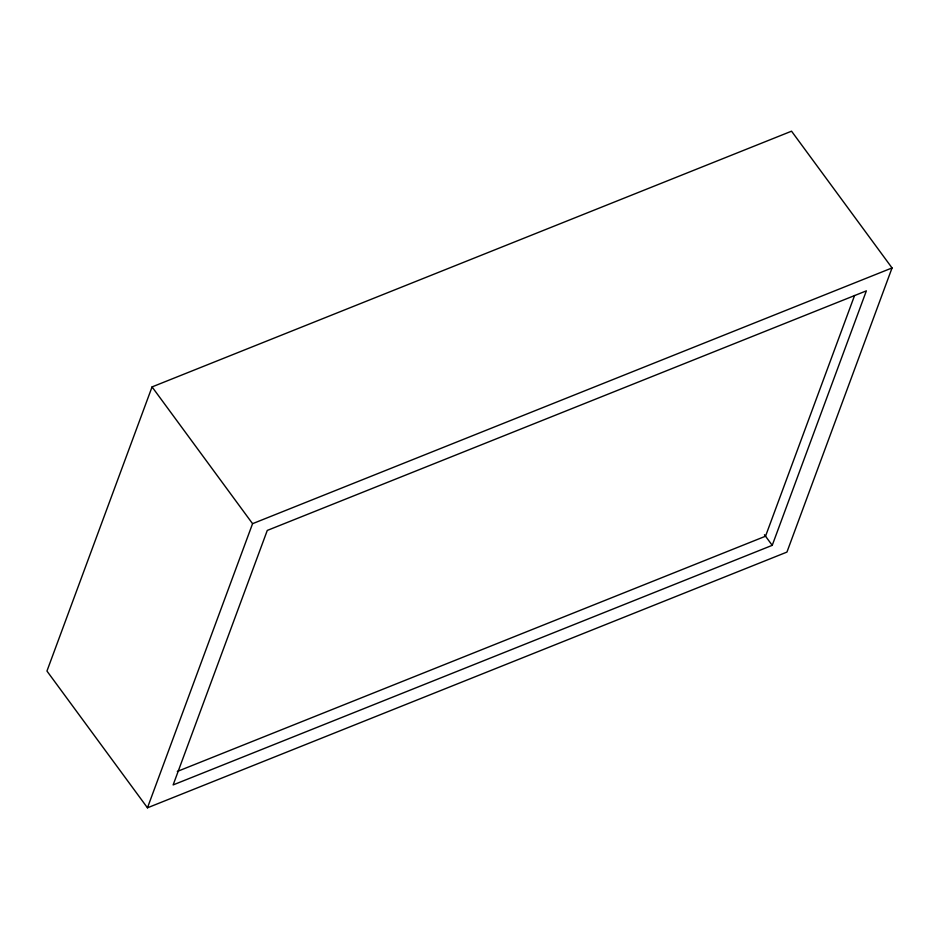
<?xml version="1.0" encoding="UTF-8"?>
<svg xmlns="http://www.w3.org/2000/svg" width="939" height="939" viewBox="0 0 939 939"><rect width="100%" height="100%" fill="white"/><g stroke="black" fill="none" stroke-linecap="round" stroke-linejoin="round"><path stroke-width="1.41" d="M152.059 386.915L46.95 671.056L147.458 807.81L786.941 552.085L892.05 267.944L791.542 131.19L152.059 386.915L252.568 523.68L147.458 807.81M854.584 295.492L765.531 536.216L177.33 771.435M772.234 545.336L866.368 290.855L267.275 530.429L173.14 784.91L772.234 545.336L764.44 534.725M252.568 523.68L892.05 267.944"/></g></svg>
